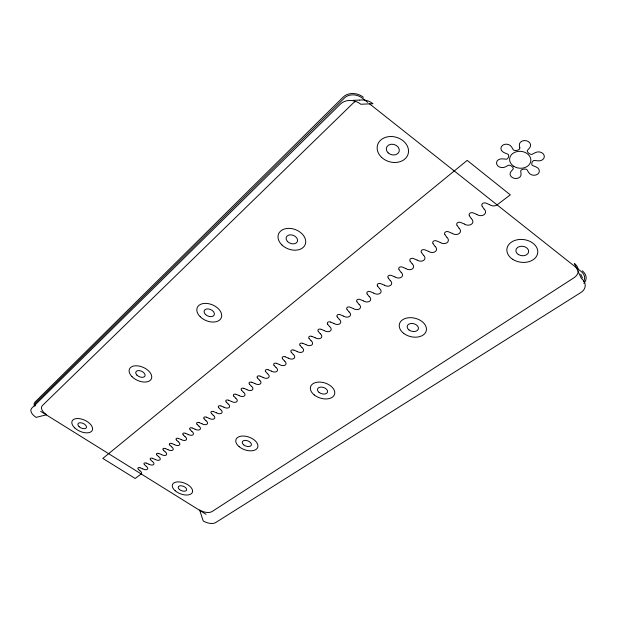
<?xml version="1.0" encoding="UTF-8"?>
<svg xmlns="http://www.w3.org/2000/svg" width="617" height="617" viewBox="0 0 617 617"><rect width="100%" height="100%" fill="white"/><g stroke="black" fill="none" stroke-linecap="round" stroke-linejoin="round"><path stroke-width="0.93" d="M353.24 100.324L359.364 100.07M330.481 322.035L330.419 322.02A2.622 1.766 18 0 0 327.835 322.251A2.622 1.766 18 0 0 327.619 324.164M330.658 322.097L333.766 323.393M321.218 329.324L324.287 330.604M311.955 336.404L315.009 337.676M302.885 343.345L305.901 344.602M293.985 350.155L296.978 351.397M285.255 356.834L288.224 358.061M276.694 363.382L279.632 364.601M268.295 369.814L271.202 371.018M260.05 376.123L262.935 377.311M251.952 382.316L254.813 383.496M244.008 388.394L246.846 389.558M236.211 394.363L239.018 395.52M228.552 400.217L231.336 401.366M221.025 405.978L223.794 407.112M213.636 411.632L216.374 412.758M206.379 417.185L209.094 418.303M199.237 422.645L201.936 423.748M192.226 428.013L194.895 429.108M185.331 433.288L187.984 434.368M178.56 438.471L181.182 439.543M171.896 443.569L174.503 444.633M165.341 448.582L167.932 449.639M158.901 453.518L161.461 454.559M152.561 458.362L155.106 459.403M146.322 463.136L148.851 464.161M140.19 467.833L142.697 468.851M343.43 316.035L340.067 314.655A2.645 1.797 17.6 0 0 337.43 314.894A2.645 1.797 17.6 0 0 337.19 316.837M363.359 300.865L359.919 299.446A2.699 1.874 16.8 0 0 357.22 299.708A2.699 1.874 16.8 0 0 356.935 301.728M417.007 260.027L413.421 258.531A2.861 2.075 14.1 0 0 410.475 258.847A2.861 2.075 14.1 0 0 410.066 261.06M353.286 308.531L349.885 307.119A2.676 1.836 17.2 0 0 347.224 307.382A2.676 1.836 17.2 0 0 346.962 309.356M373.64 293.044L370.208 291.617A2.73 1.913 16.3 0 0 367.423 291.88A2.73 1.913 16.3 0 0 367.115 293.931M428.445 251.312L424.789 249.792A2.892 2.121 13.4 0 0 421.835 250.132A2.892 2.121 13.4 0 0 421.396 252.384M394.857 276.886L391.325 275.421A2.792 1.99 15.3 0 0 388.486 275.722A2.792 1.99 15.3 0 0 388.132 277.851M384.136 285.046L380.658 283.604A2.761 1.951 15.8 0 0 377.843 283.882A2.761 1.951 15.8 0 0 377.511 285.972M476.864 214.454L473.1 212.865A3.039 2.314 10.2 0 0 469.892 213.258A3.039 2.314 10.2 0 0 469.336 215.695M405.809 268.549L402.245 267.061A2.823 2.036 14.7 0 0 399.361 267.377A2.823 2.036 14.7 0 0 398.983 269.544M489.697 204.705L485.826 203.078A3.085 2.36 9.2 0 0 482.61 203.502A3.085 2.36 9.2 0 0 482.024 205.985M440.145 242.412L436.45 240.869A2.931 2.167 12.7 0 0 433.442 241.224A2.931 2.167 12.7 0 0 432.98 243.522M452.107 233.303L448.42 231.753A2.962 2.213 11.9 0 0 445.32 232.115A2.962 2.213 11.9 0 0 444.826 234.452M464.346 223.986L460.567 222.405A3 2.26 11.1 0 0 457.467 222.791A3 2.26 11.1 0 0 456.942 225.182M40.645 411.346L206.055 514.331M139.966 470.817L138.378 469.321M152.314 461.454L150.633 459.842M146.09 466.174L144.455 464.616M367.732 102.391L362.449 98.211A13.034 10.659 20.9 0 0 344.44 98.003L35.933 402.631A8.97 4.859 25.9 0 0 35.331 405.863M369.236 103.587L581.191 271.511A12.471 8.908 5 0 1 583.466 281.568M165.017 451.744L163.351 450.109M158.615 456.642L156.996 455.076M171.58 446.801L169.899 445.158M184.977 436.628L183.264 434.923M178.213 441.749L176.555 440.114M198.844 426.1L197.07 424.311M191.841 431.399L190.152 429.717M205.939 420.686L204.196 418.912M213.166 415.179L211.446 413.421M220.531 409.595L218.742 407.729M227.982 403.857L226.254 402.037M235.609 398.058L233.843 396.176M243.399 392.165L241.625 390.276M251.312 386.157L249.499 384.198M259.356 380.018L257.544 378.036M267.531 373.748L265.742 371.766M275.892 367.385L274.125 365.418M284.445 360.937L282.601 358.863M293.129 354.328L291.278 352.222M301.944 347.556L300.124 345.458M310.991 340.707L309.179 338.594M320.208 333.712L318.38 331.56M329.586 326.555L327.727 324.334M339.165 319.259L337.306 317.007M348.952 311.832L347.109 309.58M358.917 304.22L357.081 301.952M369.105 296.469L367.231 294.116M379.501 288.548L377.627 286.157M390.129 280.465L388.278 278.082M400.996 272.213L399.122 269.783M412.071 263.76L410.212 261.3M423.416 255.145L421.511 252.584M434.985 246.314L433.095 243.723M446.847 237.306L444.942 234.653M458.948 228.066L457.081 225.436M471.342 218.634L469.444 215.904M484.029 208.978L482.162 206.255M580.736 274.226L582.471 277.958M140.167 470.972A3.609 1.928 22.5 0 1 141.177 473.941L135.177 478.483L102.823 458.423L467.185 160.389L510.305 194.856L497.071 204.867A5.368 4.126 8.6 0 1 489.89 204.829M138.208 469.136A2.098 1.126 22.5 0 1 138.1 467.825A2.098 1.126 22.5 0 1 140.005 467.771M146.275 466.321A3.64 1.959 22.4 0 1 147.286 469.329A3.64 1.959 22.4 0 1 142.843 468.928M144.316 464.462A2.113 1.141 22.4 0 1 144.216 463.136A2.113 1.141 22.4 0 1 146.136 463.074M152.492 461.593A3.663 1.99 22.3 0 1 153.486 464.64A3.663 1.99 22.3 0 1 149.005 464.246M150.517 459.719A2.129 1.165 22.3 0 1 150.425 458.369A2.129 1.165 22.3 0 1 152.368 458.3M158.808 456.788A3.694 2.021 22.2 0 1 159.788 459.873A3.694 2.021 22.2 0 1 155.26 459.48M156.826 454.891A2.144 1.18 22.2 0 1 156.741 453.526A2.144 1.18 22.2 0 1 158.708 453.449M165.225 451.899A3.725 2.059 22.1 0 1 166.197 455.03A3.725 2.059 22.1 0 1 161.623 454.644M163.235 449.986A2.167 1.203 22.1 0 1 163.166 448.598A2.167 1.203 22.1 0 1 165.148 448.52M171.75 446.932A3.756 2.09 22 0 1 172.706 450.101A3.756 2.09 22 0 1 168.086 449.724M169.752 444.996A2.183 1.219 22 0 1 169.69 443.592A2.183 1.219 22 0 1 171.703 443.507M178.382 441.88A3.787 2.129 21.9 0 1 179.331 445.096A3.787 2.129 21.9 0 1 174.657 444.718M176.385 439.921A2.198 1.242 21.9 0 1 176.331 438.494A2.198 1.242 21.9 0 1 178.359 438.409M185.131 436.751A3.818 2.167 21.8 0 1 186.064 440.006A3.818 2.167 21.8 0 1 181.344 439.628M183.126 434.761A2.221 1.265 21.8 0 1 183.079 433.319A2.221 1.265 21.8 0 1 185.139 433.219M191.995 431.522A3.849 2.206 21.7 0 1 192.913 434.823A3.849 2.206 21.7 0 1 188.146 434.461M189.982 429.509A2.237 1.288 21.7 0 1 189.951 428.044A2.237 1.288 21.7 0 1 192.026 427.943M198.982 426.208A3.879 2.244 21.6 0 1 199.885 429.555A3.879 2.244 21.6 0 1 195.057 429.193M196.954 424.172A2.26 1.311 21.5 0 1 196.939 422.684A2.26 1.311 21.5 0 1 199.036 422.583M206.086 420.802A3.918 2.283 21.4 0 1 206.973 424.195A3.918 2.283 21.4 0 1 202.098 423.84M204.057 418.742A2.275 1.334 21.4 0 1 204.042 417.231A2.275 1.334 21.4 0 1 206.171 417.123M213.312 415.303A3.949 2.321 21.3 0 1 214.184 418.742A3.949 2.321 21.3 0 1 209.256 418.388M211.276 413.213A2.298 1.357 21.3 0 1 211.276 411.686A2.298 1.357 21.3 0 1 213.436 411.562M220.67 409.703A3.987 2.36 21.1 0 1 221.526 413.197A3.987 2.36 21.1 0 1 216.544 412.85M218.626 407.59A2.314 1.381 21.1 0 1 218.642 406.032A2.314 1.381 21.1 0 1 220.824 405.909M228.167 404.004A4.018 2.406 21 0 1 229 407.544A4.018 2.406 21 0 1 223.956 407.205M226.107 401.86A2.337 1.404 20.9 0 1 226.138 400.286A2.337 1.404 20.9 0 1 228.344 400.148M235.787 398.204A4.057 2.453 20.8 0 1 236.604 401.798A4.057 2.453 20.8 0 1 231.506 401.459M233.727 396.029A2.36 1.435 20.8 0 1 233.766 394.425A2.36 1.435 20.8 0 1 236.002 394.286M243.553 392.289A4.095 2.491 20.6 0 1 244.347 395.937A4.095 2.491 20.6 0 1 239.188 395.613M241.486 390.091A2.375 1.458 20.6 0 1 241.532 388.471A2.375 1.458 20.6 0 1 243.8 388.317M251.458 386.273A4.126 2.537 20.4 0 1 252.23 389.975A4.126 2.537 20.4 0 1 247.016 389.659M249.384 384.044A2.399 1.481 20.4 0 1 249.445 382.393A2.399 1.481 20.4 0 1 251.744 382.239M259.51 380.149A4.165 2.591 20.2 0 1 260.266 383.905A4.165 2.591 20.2 0 1 254.991 383.589M257.428 377.889A2.422 1.512 20.2 0 1 257.513 376.208A2.422 1.512 20.2 0 1 259.834 376.046M267.716 373.902A4.203 2.638 20 0 1 268.449 377.72A4.203 2.638 20 0 1 263.104 377.411M265.626 371.611A2.445 1.542 20 0 1 265.719 369.907A2.445 1.542 20 0 1 268.071 369.737M276.077 367.539A4.25 2.684 19.8 0 1 276.786 371.419A4.25 2.684 19.8 0 1 271.38 371.118M273.979 365.218A2.468 1.573 19.7 0 1 274.087 363.49A2.468 1.573 19.7 0 1 276.478 363.313M284.591 361.061A4.288 2.738 19.5 0 1 285.278 364.994A4.288 2.738 19.5 0 1 279.81 364.701M282.493 358.708A2.491 1.604 19.5 0 1 282.617 356.942A2.491 1.604 19.5 0 1 285.031 356.757M293.276 354.451A4.327 2.792 19.3 0 1 293.931 358.446A4.327 2.792 19.3 0 1 288.401 358.161M291.17 352.068A2.514 1.635 19.2 0 1 291.309 350.279A2.514 1.635 19.2 0 1 293.761 350.078M302.129 347.718A4.373 2.846 19 0 1 302.762 351.775A4.373 2.846 19 0 1 297.155 351.497M300.016 345.296A2.537 1.666 18.9 0 1 300.178 343.476A2.537 1.666 18.9 0 1 302.654 343.268M311.153 340.846A4.412 2.9 18.7 0 1 311.762 344.972A4.412 2.9 18.7 0 1 306.086 344.702M309.032 338.394A2.568 1.697 18.6 0 1 309.217 336.543A2.568 1.697 18.6 0 1 311.732 336.327M320.362 333.843A4.458 2.962 18.4 0 1 320.933 338.031A4.458 2.962 18.4 0 1 315.187 337.777M318.233 331.352A2.591 1.728 18.3 0 1 318.434 329.47A2.591 1.728 18.3 0 1 320.987 329.247M329.748 326.694A4.504 3.016 18.1 0 1 330.296 330.959A4.504 3.016 18.1 0 1 324.473 330.712M339.327 319.405A4.55 3.077 17.7 0 1 339.844 323.74A4.55 3.077 17.7 0 1 333.944 323.501M349.106 311.963A4.597 3.139 17.3 0 1 349.584 316.374A4.597 3.139 17.3 0 1 343.615 316.143M359.086 304.374A4.643 3.201 16.9 0 1 359.534 308.855A4.643 3.201 16.9 0 1 353.479 308.639M369.274 296.623A4.697 3.27 16.5 0 1 369.683 301.181A4.697 3.27 16.5 0 1 363.544 300.973M379.671 288.702A4.751 3.34 16 0 1 380.049 293.345A4.751 3.34 16 0 1 373.825 293.152M390.299 280.619A4.805 3.409 15.5 0 1 390.63 285.339A4.805 3.409 15.5 0 1 384.322 285.162M401.15 272.359A4.859 3.478 14.9 0 1 401.443 277.164A4.859 3.478 14.9 0 1 395.05 277.002M412.241 263.922A4.913 3.548 14.3 0 1 412.488 268.811A4.913 3.548 14.3 0 1 406.001 268.665M423.571 255.299A4.975 3.625 13.7 0 1 423.779 260.281A4.975 3.625 13.7 0 1 417.2 260.143M435.162 246.476A5.029 3.702 13 0 1 435.317 251.551A5.029 3.702 13 0 1 428.645 251.435M447.009 237.46A5.09 3.787 12.2 0 1 447.117 242.635A5.09 3.787 12.2 0 1 440.345 242.527M459.125 228.244A5.16 3.864 11.4 0 1 459.179 233.511A5.16 3.864 11.4 0 1 452.307 233.427M471.519 218.804A5.221 3.949 10.5 0 1 471.527 224.179A5.221 3.949 10.5 0 1 464.547 224.11M484.206 209.155A5.291 4.034 9.6 0 1 484.152 214.631A5.291 4.034 9.6 0 1 477.072 214.585M582.286 270.801A13.967 9.98 5 0 1 583.805 283.326M363.413 97.278A14.6 11.939 20.9 0 0 343.229 97.046L35.03 402.06A10.049 5.445 25.9 0 0 34.537 406.171M578.314 270.871A13.975 10.057 5.3 0 1 574.011 277.735L212.024 511.57A9.44 4.998 20.3 0 1 199.623 509.981L203.209 520.949A9.463 4.959 20.1 0 0 215.657 522.576L580.844 292.543A14.06 9.98 5.3 0 0 581.33 278.398L574.412 263.474A13.975 10.057 5.3 0 1 578.083 268.781M355.693 101.412A14.538 11.87 19.8 0 0 352.824 103.44L42.372 405.593A10.011 5.43 25.6 0 0 46.676 414.732L36.172 417.385A10.096 5.422 25.8 0 1 31.752 408.199L340.538 103.988A14.7 11.947 20.9 0 1 360.852 104.258L372.984 103.702A14.538 11.87 19.8 0 0 359.51 100.17M519.815 147.825L519.684 148.712A2.298 1.843 5.7 0 1 519.175 149.414L518.658 149.754A5.638 4.535 5.8 0 1 514.964 150.455L514.293 150.347A2.291 1.836 5.9 0 1 513.398 149.923L511.539 146.892A5.607 4.496 6.7 0 0 502.485 145.381A5.607 4.496 6.7 0 0 504.259 152.7L507.968 154.235A2.275 1.812 6.8 0 1 508.485 154.952L508.616 155.492A5.568 4.442 7.1 0 1 507.706 158.407L507.282 158.808A2.267 1.805 6.9 0 1 506.426 159.194L502.369 158.854A5.53 4.388 7.3 0 0 496.731 164.215A5.53 4.388 7.3 0 0 505.277 166.937L508.585 165.233A2.252 1.782 6.8 0 1 509.588 165.263L510.22 165.464A5.522 4.358 6.9 0 1 512.943 167.67L513.182 168.171A2.252 1.782 6.7 0 1 513.205 168.973L510.999 171.557A5.522 4.334 6.4 0 0 514.231 178.336A5.522 4.334 6.4 0 0 521.057 173.986L520.717 170.778A2.26 1.782 5.8 0 1 521.218 170.107L521.727 169.783A5.553 4.358 5.7 0 1 525.383 169.112L526.046 169.228A2.267 1.782 5.6 0 1 526.933 169.644L528.746 172.59A5.584 4.388 5 0 0 537.746 174.094A5.584 4.388 5 0 0 536.119 166.96L532.417 165.433A2.291 1.805 4.8 0 1 531.908 164.724L531.792 164.191A5.622 4.442 4.5 0 1 532.764 161.276L533.196 160.875A2.291 1.812 4.7 0 1 534.075 160.489L538.194 160.836A5.661 4.496 4.2 0 0 544.14 155.337A5.661 4.496 4.2 0 0 535.425 152.6L532.001 154.366A2.306 1.836 4.7 0 1 530.975 154.335L530.327 154.134A5.669 4.527 4.5 0 1 527.581 151.882L527.35 151.366A2.306 1.843 4.8 0 1 527.327 150.54L529.625 147.841A5.669 4.55 5 0 0 526.386 140.738A5.669 4.55 5 0 0 519.337 145.388L519.815 147.825M518.334 254.536A6.463 4.751 7.4 0 0 528.646 252.021A6.463 4.751 7.4 0 0 519.838 246.445A6.463 4.751 7.4 0 0 518.334 254.536M388.155 152.9A6.625 5.283 16.5 0 0 399.099 151.666A6.625 5.283 16.5 0 0 391.155 144.247A6.625 5.283 16.5 0 0 388.155 152.9M409.009 329.979A5.761 3.933 14 0 0 418.349 329.038A5.761 3.933 14 0 0 411.053 323.47A5.761 3.933 14 0 0 409.009 329.979M287.445 241.455A5.962 4.28 21.3 0 0 297.271 241.795A5.962 4.28 21.3 0 0 290.808 234.822A5.962 4.28 21.3 0 0 287.445 241.455M319.097 392.427A5.229 3.286 17.6 0 0 327.496 392.235A5.229 3.286 17.6 0 0 321.025 387.067A5.229 3.286 17.6 0 0 319.097 392.427M205.492 314.469A5.43 3.532 23.2 0 0 214.215 314.971A5.43 3.532 23.2 0 0 208.029 308.901A5.43 3.532 23.2 0 0 205.492 314.469M243.638 444.834A4.805 2.784 19.8 0 0 251.32 445.196A4.805 2.784 19.8 0 0 245.551 440.399A4.805 2.784 19.8 0 0 243.638 444.834M136.935 375.121A4.99 2.962 24.2 0 0 144.91 376.139A4.99 2.962 24.2 0 0 139.427 370.624A4.99 2.962 24.2 0 0 136.935 375.121M179.416 489.451A4.442 2.383 21.1 0 0 186.511 490.222A4.442 2.383 21.1 0 0 181.359 485.78A4.442 2.383 21.1 0 0 179.416 489.451M79.115 426.679A4.62 2.514 24.6 0 0 86.365 427.704A4.62 2.514 24.6 0 0 81.105 422.799A4.62 2.514 24.6 0 0 79.115 426.679M512.773 259.364A15.525 11.415 7.4 0 0 537.638 253.433A15.525 11.415 7.4 0 0 516.552 239.936A15.525 11.415 7.4 0 0 512.773 259.364M381.607 157.358A15.926 12.702 16.5 0 0 407.953 154.535A15.926 12.702 16.5 0 0 388.972 136.612A15.926 12.702 16.5 0 0 381.607 157.358M403.665 333.35A13.844 9.456 14 0 0 426.154 331.19A13.844 9.456 14 0 0 408.693 317.747A13.844 9.456 14 0 0 403.665 333.35M281.907 244.941A14.322 10.296 21.3 0 0 305.199 244.525A14.322 10.296 21.3 0 0 288.494 228.367A14.322 10.296 21.3 0 0 281.907 244.941M314.238 394.942A12.571 7.905 17.6 0 0 334.468 394.548A12.571 7.905 17.6 0 0 318.981 382.085A12.571 7.905 17.6 0 0 314.238 394.942M200.201 316.745A13.05 8.491 23.2 0 0 221.187 318.017A13.05 8.491 23.2 0 0 206.402 303.402A13.05 8.491 23.2 0 0 200.201 316.745M239.134 446.669A11.546 6.687 19.8 0 0 257.613 447.595A11.546 6.687 19.8 0 0 243.8 436.049A11.546 6.687 19.8 0 0 239.134 446.669M132.015 376.671A11.993 7.111 24.2 0 0 151.204 379.17A11.993 7.111 24.2 0 0 138.085 365.904A11.993 7.111 24.2 0 0 132.015 376.671M175.174 490.739A10.69 5.723 21.1 0 0 192.249 492.651A10.69 5.723 21.1 0 0 179.902 481.962A10.69 5.723 21.1 0 0 175.174 490.739M74.765 427.943A11.106 6.047 24.6 0 0 92.218 430.465A11.106 6.047 24.6 0 0 79.616 418.658A11.106 6.047 24.6 0 0 74.765 427.943M513.706 166.235A10.659 8.461 5.8 0 0 530.767 161.33A10.659 8.461 5.8 0 0 516.221 151.782A10.659 8.461 5.8 0 0 513.706 166.235"/></g></svg>
